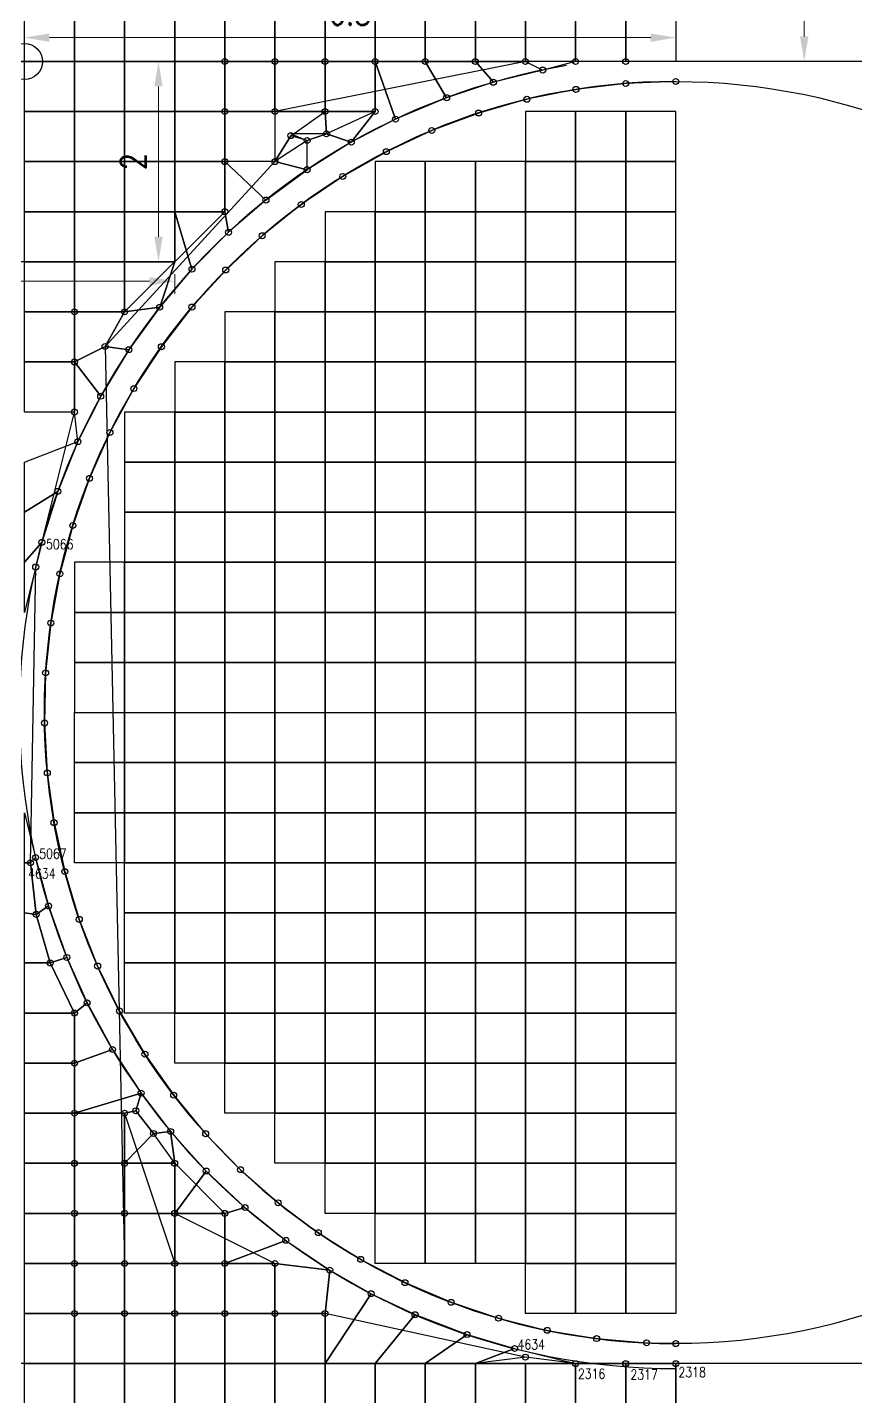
# Model space of a CAD drawing. Header units: millimetres. Extents: x -66 to 79, y -30 to 113.
# Drawn here: x -6.47 to 1.79, y 84.82 to 98.49 of the extents above; entities that cross this region are included whole.
import ezdxf

# ---------------------------------------------------------------- set-up
doc = ezdxf.new("R2010")
doc.units = ezdxf.units.MM
doc.layers.get('Defpoints').update_dxf_attribs({"color": 181})
for name, color, linetype in [('interface_blocks', 240, 'Continuous'), ('Interface_nodes', 161, 'Continuous'), ('Main_blokcs', 3, 'Continuous'), ('master_slave_nodes', 11, 'Continuous'), ('reg_small', 4, 'Continuous'), ('Stitch', 10, 'Continuous')]:
    doc.layers.add(name, color=color, linetype=linetype)
doc.styles.add('ROMANS', font='ROMANS.shx', dxfattribs={"width": 0.8})
doc.dimstyles.new('DIM_0.1', dxfattribs={"dimscale": 0.1, "dimtxt": 2.5, "dimasz": 2.5, "dimexe": 1.25, "dimexo": 1.25, "dimgap": 1.25, "dimtad": 1, "dimdec": 3, "dimzin": 11, "dimdsep": 46, "dimtxsty": 'ROMANS', "dimcen": 0, "dimclrd": 1, "dimclre": 1, "dimclrt": 7, "dimadec": 4, "dimazin": 3, "dimtfac": 1, "dimtdec": 3, "dimtofl": 0, "dimtmove": 2, "dimatfit": 3, "dimfxl": 1, "dimfrac": 2, "dimtolj": 1, "dimtzin": 11, "dimlwd": 0, "dimlwe": 0, "dimarcsym": 0})

# ---------------------------------------------------------------- blocks, each defined once
blk = doc.blocks.new('*D14')
at = {"color": 1, "lineweight": 0, "transparency": 16777216}
for p, q in [((-6.5, 98.276), (-6.5, 98.514)), ((0, 98.276), (0, 98.514)), ((-6.25, 98.389), (-0.25, 98.389))]:
    blk.add_line(p, q, dxfattribs=at)
at = {"color": 1, "transparency": 16777216}
for points in [[(-6.25, 98.43), (-6.25, 98.347), (-6.5, 98.389)], [(-0.25, 98.43), (-0.25, 98.347), (0, 98.389)]]:
    blk.add_solid(points, dxfattribs=at)
at = {"layer": 'Defpoints', "color": 0, "transparency": 16777216}
for p in [(0, 98.389), (-6.5, 98.151), (0, 98.151)]:
    blk.add_point(p, dxfattribs=at)
at = {"color": 7, "transparency": 16777216, "insert": (-3.25, 98.639), "char_height": 0.25, "attachment_point": 5, "style": 'ROMANS'}
blk.add_mtext('\\A1;6.5', dxfattribs=at)
blk = doc.blocks.new('*D15')
at = {"color": 1, "lineweight": 0, "transparency": 16777216}
for p, q in [((0.125, 106.651), (1.407, 106.651)), ((1.282, 98.401), (1.282, 106.401)), ((0.125, 98.151), (1.407, 98.151))]:
    blk.add_line(p, q, dxfattribs=at)
at = {"color": 1, "transparency": 16777216}
for points in [[(1.24, 106.401), (1.324, 106.401), (1.282, 106.651)], [(1.24, 98.401), (1.324, 98.401), (1.282, 98.151)]]:
    blk.add_solid(points, dxfattribs=at)
at = {"layer": 'Defpoints', "color": 0, "transparency": 16777216}
for p in [(0, 106.651), (1.282, 106.651), (0, 98.151)]:
    blk.add_point(p, dxfattribs=at)
at = {"color": 7, "transparency": 16777216, "insert": (1.032, 102.401), "char_height": 0.25, "attachment_point": 5, "rotation": 90, "style": 'ROMANS'}
blk.add_mtext('\\A1;8.5', dxfattribs=at)
blk = doc.blocks.new('*D20')
at = {"color": 1, "lineweight": 0, "transparency": 16777216}
for p, q in [((0.125, 85.151), (3.756, 85.151)), ((3.631, 76.401), (3.631, 84.901)), ((2.943, 76.151), (3.756, 76.151))]:
    blk.add_line(p, q, dxfattribs=at)
at = {"color": 1, "transparency": 16777216}
for points in [[(3.59, 84.901), (3.673, 84.901), (3.631, 85.151)], [(3.59, 76.401), (3.673, 76.401), (3.631, 76.151)]]:
    blk.add_solid(points, dxfattribs=at)
at = {"layer": 'Defpoints', "color": 0, "transparency": 16777216}
for p in [(0, 85.151), (3.631, 85.151), (2.818, 76.151)]:
    blk.add_point(p, dxfattribs=at)
at = {"color": 7, "transparency": 16777216, "insert": (3.381, 80.651), "char_height": 0.25, "attachment_point": 5, "rotation": 90, "style": 'ROMANS'}
blk.add_mtext('\\A1;9', dxfattribs=at)
blk = doc.blocks.new('*U35')
at = {"layer": 'master_slave_nodes'}
blk.add_circle((0, 0), 0.0296, dxfattribs=at)
blk = doc.blocks.new('*U36')
at = {"color": 0, "linetype": 'ByBlock', "lineweight": -2, "transparency": 16777216}
for p, rotation in [((-0.996, 97.872), 189.0945681766796), ((-0.499, 97.931), 184.5472840883398), ((0, 97.951), 180), ((-1.486, 97.773), 193.6418522650193), ((-1.967, 97.636), 198.1891363533589), ((-2.435, 97.461), 202.7364204416987), ((-2.888, 97.25), 207.2837045300382), ((-3.323, 97.003), 211.8309886183779), ((-3.737, 96.723), 216.3782727067176), ((-4.127, 96.411), 220.9255567950574), ((-4.491, 96.069), 225.4728408833972), ((-4.828, 95.699), 230.0201249717369), ((-5.133, 95.303), 234.5674090600767), ((-5.407, 94.885), 239.1146931484164), ((-5.646, 94.446), 243.6619772367561), ((-5.85, 93.989), 248.2092613250959), ((-6.017, 93.518), 252.7565454134356), ((-6.146, 93.035), 257.3038295017751), ((-6.236, 92.544), 261.8511135901149), ((-6.288, 92.047), 266.3983976784547), ((-6.299, 91.547), 270.9456817667945), ((-6.271, 91.048), 275.4929658551341), ((-6.204, 90.552), 280.0402499434738), ((-6.097, 90.064), 284.5875340318136), ((-5.952, 89.586), 289.1348181201534), ((-5.769, 89.12), 293.6821022084933), ((-5.551, 88.671), 298.2293862968331), ((-5.297, 88.24), 302.7766703851728), ((-5.01, 87.831), 307.3239544735126), ((-4.691, 87.446), 311.8712385618524), ((-4.343, 87.087), 316.4185226501922), ((-3.968, 86.757), 320.9658067385321), ((-3.567, 86.458), 325.5130908268719), ((-3.144, 86.192), 330.0603749152116), ((-2.702, 85.959), 334.6076590035515), ((-2.242, 85.763), 339.1549430918915), ((-1.768, 85.604), 343.7022271802313), ((-1.283, 85.483), 348.2495112685709), ((-0.79, 85.401), 352.7967953569106), ((-0.292, 85.358), 357.3440794452504)]:
    blk.add_blockref('*U35', p, dxfattribs=dict(at, rotation=rotation))
blk = doc.blocks.new('*D37')
at = {"color": 1, "lineweight": 0, "transparency": 16777216}
for p, q in [((-5.125, 98.151), (-5.287, 98.151)), ((-5.162, 96.401), (-5.162, 97.901)), ((-5.125, 96.151), (-5.287, 96.151))]:
    blk.add_line(p, q, dxfattribs=at)
at = {"color": 1, "transparency": 16777216}
for points in [[(-5.203, 97.901), (-5.12, 97.901), (-5.162, 98.151)], [(-5.203, 96.401), (-5.12, 96.401), (-5.162, 96.151)]]:
    blk.add_solid(points, dxfattribs=at)
at = {"layer": 'Defpoints', "color": 0, "transparency": 16777216}
for p in [(-5.162, 98.151), (-5, 98.151), (-5, 96.151)]:
    blk.add_point(p, dxfattribs=at)
at = {"color": 7, "transparency": 16777216, "insert": (-5.412, 97.151), "char_height": 0.25, "attachment_point": 5, "rotation": 90, "style": 'ROMANS'}
blk.add_mtext('\\A1;2', dxfattribs=at)
blk = doc.blocks.new('*D38')
at = {"color": 1, "lineweight": 0, "transparency": 16777216}
for p, q in [((-30, 96.026), (-30, 95.831)), ((-5, 96.026), (-5, 95.831)), ((-29.75, 95.956), (-5.25, 95.956))]:
    blk.add_line(p, q, dxfattribs=at)
at = {"color": 1, "transparency": 16777216}
for points in [[(-29.75, 95.997), (-29.75, 95.914), (-30, 95.956)], [(-5.25, 95.997), (-5.25, 95.914), (-5, 95.956)]]:
    blk.add_solid(points, dxfattribs=at)
at = {"layer": 'Defpoints', "color": 0, "transparency": 16777216}
for p in [(-30, 96.151), (-5, 96.151), (-5, 95.956)]:
    blk.add_point(p, dxfattribs=at)
at = {"color": 7, "transparency": 16777216, "insert": (-17.5, 96.206), "char_height": 0.25, "attachment_point": 5, "style": 'ROMANS'}
blk.add_mtext('\\A1;25', dxfattribs=at)

msp = doc.modelspace()

# ---------------------------------------------------------------- hatches: boundary and pattern name
at = {"layer": 'interface_blocks'}
h = msp.add_hatch(dxfattribs=at)
h.set_pattern_fill('ANGLE', color=256)
h.set_pattern_definition([(0, (0, 66.651), (0, 6.985), [5.08, -1.905]), (90, (0, 66.651), (-6.985, 4e-16), [5.08, -1.905])])
h.paths.add_polyline_path([(-6.4149, 90.191, -0.0889675), (-6.4176, 90.2011), (-7, 90.1508), (-6.5, 90.1508)])

# ---------------------------------------------------------------- linework, layer by layer
for points in [[(-6.5, 98.6508), (-6, 98.6508), (-6, 98.1508), (-6.5, 98.1508)], [(-6, 98.6508), (-5.5, 98.6508), (-5.5, 98.1508), (-6, 98.1508)], [(-5.5, 98.6508), (-5, 98.6508), (-5, 98.1508), (-5.5, 98.1508)], [(-1.5, 97.1508), (-1, 97.1508), (-1, 97.6508), (-1.5, 97.6508)], [(-1, 97.1508), (-0.5, 97.1508), (-0.5, 97.6508), (-1, 97.6508)], [(-0.5, 97.1508), (0, 97.1508), (0, 97.6508), (-0.5, 97.6508)], [(-3, 96.6508), (-2.5, 96.6508), (-2.5, 97.1508), (-3, 97.1508)], [(-3.5, 96.1508), (-3, 96.1508), (-3, 96.6508), (-3.5, 96.6508)], [(-3, 96.1508), (-2.5, 96.1508), (-2.5, 96.6508), (-3, 96.6508)], [(-4, 95.6508), (-3.5, 95.6508), (-3.5, 96.1508), (-4, 96.1508)], [(-4.5, 95.1508), (-4, 95.1508), (-4, 95.6508), (-4.5, 95.6508)], [(-4, 95.1508), (-3.5, 95.1508), (-3.5, 95.6508), (-4, 95.6508)], [(-3.5, 95.1508), (-3, 95.1508), (-3, 95.6508), (-3.5, 95.6508)], [(-3, 95.1508), (-2.5, 95.1508), (-2.5, 95.6508), (-3, 95.6508)], [(-2.5, 95.1508), (-2, 95.1508), (-2, 95.6508), (-2.5, 95.6508)], [(-2, 95.1508), (-1.5, 95.1508), (-1.5, 95.6508), (-2, 95.6508)], [(-1.5, 95.1508), (-1, 95.1508), (-1, 95.6508), (-1.5, 95.6508)], [(-1, 95.1508), (-0.5, 95.1508), (-0.5, 95.6508), (-1, 95.6508)], [(-0.5, 95.1508), (0, 95.1508), (0, 95.6508), (-0.5, 95.6508)], [(-5, 94.6508), (-4.5, 94.6508), (-4.5, 95.1508), (-5, 95.1508)], [(-4, 94.6508), (-3.5, 94.6508), (-3.5, 95.1508), (-4, 95.1508)], [(-3.5, 94.6508), (-3, 94.6508), (-3, 95.1508), (-3.5, 95.1508)], [(-3, 94.6508), (-2.5, 94.6508), (-2.5, 95.1508), (-3, 95.1508)], [(-2.5, 94.6508), (-2, 94.6508), (-2, 95.1508), (-2.5, 95.1508)], [(-2, 94.6508), (-1.5, 94.6508), (-1.5, 95.1508), (-2, 95.1508)], [(-1.5, 94.6508), (-1, 94.6508), (-1, 95.1508), (-1.5, 95.1508)], [(-1, 94.6508), (-0.5, 94.6508), (-0.5, 95.1508), (-1, 95.1508)], [(-0.5, 94.6508), (0, 94.6508), (0, 95.1508), (-0.5, 95.1508)], [(-4, 94.1508), (-3.5, 94.1508), (-3.5, 94.6508), (-4, 94.6508)], [(-3.5, 94.1508), (-3, 94.1508), (-3, 94.6508), (-3.5, 94.6508)], [(-3, 94.1508), (-2.5, 94.1508), (-2.5, 94.6508), (-3, 94.6508)], [(-2.5, 94.1508), (-2, 94.1508), (-2, 94.6508), (-2.5, 94.6508)], [(-2, 94.1508), (-1.5, 94.1508), (-1.5, 94.6508), (-2, 94.6508)], [(-1.5, 94.1508), (-1, 94.1508), (-1, 94.6508), (-1.5, 94.6508)], [(-1, 94.1508), (-0.5, 94.1508), (-0.5, 94.6508), (-1, 94.6508)], [(-0.5, 94.1508), (0, 94.1508), (0, 94.6508), (-0.5, 94.6508)], [(-4, 93.6508), (-3.5, 93.6508), (-3.5, 94.1508), (-4, 94.1508)], [(-3.5, 93.6508), (-3, 93.6508), (-3, 94.1508), (-3.5, 94.1508)], [(-3, 93.6508), (-2.5, 93.6508), (-2.5, 94.1508), (-3, 94.1508)], [(-2.5, 93.6508), (-2, 93.6508), (-2, 94.1508), (-2.5, 94.1508)], [(-2, 93.6508), (-1.5, 93.6508), (-1.5, 94.1508), (-2, 94.1508)], [(-1.5, 93.6508), (-1, 93.6508), (-1, 94.1508), (-1.5, 94.1508)], [(-1, 93.6508), (-0.5, 93.6508), (-0.5, 94.1508), (-1, 94.1508)], [(-0.5, 93.6508), (0, 93.6508), (0, 94.1508), (-0.5, 94.1508)], [(-4, 93.1508), (-3.5, 93.1508), (-3.5, 93.6508), (-4, 93.6508)], [(-3.5, 93.1508), (-3, 93.1508), (-3, 93.6508), (-3.5, 93.6508)], [(-3, 93.1508), (-2.5, 93.1508), (-2.5, 93.6508), (-3, 93.6508)], [(-2.5, 93.1508), (-2, 93.1508), (-2, 93.6508), (-2.5, 93.6508)], [(-2, 93.1508), (-1.5, 93.1508), (-1.5, 93.6508), (-2, 93.6508)], [(-1.5, 93.1508), (-1, 93.1508), (-1, 93.6508), (-1.5, 93.6508)], [(-1, 93.1508), (-0.5, 93.1508), (-0.5, 93.6508), (-1, 93.6508)], [(-0.5, 93.1508), (0, 93.1508), (0, 93.6508), (-0.5, 93.6508)], [(-6, 92.6508), (-5.5, 92.6508), (-5.5, 93.1508), (-6, 93.1508)], [(-4, 92.6508), (-3.5, 92.6508), (-3.5, 93.1508), (-4, 93.1508)], [(-3.5, 92.6508), (-3, 92.6508), (-3, 93.1508), (-3.5, 93.1508)], [(-3, 92.6508), (-2.5, 92.6508), (-2.5, 93.1508), (-3, 93.1508)], [(-2.5, 92.6508), (-2, 92.6508), (-2, 93.1508), (-2.5, 93.1508)], [(-2, 92.6508), (-1.5, 92.6508), (-1.5, 93.1508), (-2, 93.1508)], [(-1.5, 92.6508), (-1, 92.6508), (-1, 93.1508), (-1.5, 93.1508)], [(-1, 92.6508), (-0.5, 92.6508), (-0.5, 93.1508), (-1, 93.1508)], [(-0.5, 92.6508), (0, 92.6508), (0, 93.1508), (-0.5, 93.1508)], [(-6, 92.1508), (-5.5, 92.1508), (-5.5, 92.6508), (-6, 92.6508)], [(-4, 92.1508), (-3.5, 92.1508), (-3.5, 92.6508), (-4, 92.6508)], [(-3.5, 92.1508), (-3, 92.1508), (-3, 92.6508), (-3.5, 92.6508)], [(-3, 92.1508), (-2.5, 92.1508), (-2.5, 92.6508), (-3, 92.6508)], [(-2.5, 92.1508), (-2, 92.1508), (-2, 92.6508), (-2.5, 92.6508)], [(-2, 92.1508), (-1.5, 92.1508), (-1.5, 92.6508), (-2, 92.6508)], [(-1.5, 92.1508), (-1, 92.1508), (-1, 92.6508), (-1.5, 92.6508)], [(-1, 92.1508), (-0.5, 92.1508), (-0.5, 92.6508), (-1, 92.6508)], [(-0.5, 92.1508), (0, 92.1508), (0, 92.6508), (-0.5, 92.6508)], [(-6, 91.6508), (-5.5, 91.6508), (-5.5, 92.1508), (-6, 92.1508)], [(-4, 91.6508), (-3.5, 91.6508), (-3.5, 92.1508), (-4, 92.1508)], [(-3.5, 91.6508), (-3, 91.6508), (-3, 92.1508), (-3.5, 92.1508)], [(-3, 91.6508), (-2.5, 91.6508), (-2.5, 92.1508), (-3, 92.1508)], [(-2.5, 91.6508), (-2, 91.6508), (-2, 92.1508), (-2.5, 92.1508)], [(-2, 91.6508), (-1.5, 91.6508), (-1.5, 92.1508), (-2, 92.1508)], [(-1.5, 91.6508), (-1, 91.6508), (-1, 92.1508), (-1.5, 92.1508)], [(-1, 91.6508), (-0.5, 91.6508), (-0.5, 92.1508), (-1, 92.1508)], [(-0.5, 91.6508), (0, 91.6508), (0, 92.1508), (-0.5, 92.1508)], [(-6, 91.6508), (-5.5, 91.6508), (-5.5, 91.1508), (-6, 91.1508)], [(-4, 91.6508), (-3.5, 91.6508), (-3.5, 91.1508), (-4, 91.1508)], [(-3.5, 91.6508), (-3, 91.6508), (-3, 91.1508), (-3.5, 91.1508)], [(-3, 91.6508), (-2.5, 91.6508), (-2.5, 91.1508), (-3, 91.1508)], [(-2.5, 91.6508), (-2, 91.6508), (-2, 91.1508), (-2.5, 91.1508)], [(-2, 91.6508), (-1.5, 91.6508), (-1.5, 91.1508), (-2, 91.1508)], [(-1.5, 91.6508), (-1, 91.6508), (-1, 91.1508), (-1.5, 91.1508)], [(-1, 91.6508), (-0.5, 91.6508), (-0.5, 91.1508), (-1, 91.1508)], [(-0.5, 91.6508), (0, 91.6508), (0, 91.1508), (-0.5, 91.1508)], [(-6, 91.1508), (-5.5, 91.1508), (-5.5, 90.6508), (-6, 90.6508)], [(-4, 91.1508), (-3.5, 91.1508), (-3.5, 90.6508), (-4, 90.6508)], [(-3.5, 91.1508), (-3, 91.1508), (-3, 90.6508), (-3.5, 90.6508)], [(-3, 91.1508), (-2.5, 91.1508), (-2.5, 90.6508), (-3, 90.6508)], [(-2.5, 91.1508), (-2, 91.1508), (-2, 90.6508), (-2.5, 90.6508)], [(-2, 91.1508), (-1.5, 91.1508), (-1.5, 90.6508), (-2, 90.6508)], [(-1.5, 91.1508), (-1, 91.1508), (-1, 90.6508), (-1.5, 90.6508)], [(-1, 91.1508), (-0.5, 91.1508), (-0.5, 90.6508), (-1, 90.6508)], [(-0.5, 91.1508), (0, 91.1508), (0, 90.6508), (-0.5, 90.6508)], [(-6, 90.6508), (-5.5, 90.6508), (-5.5, 90.1508), (-6, 90.1508)], [(-4, 90.6508), (-3.5, 90.6508), (-3.5, 90.1508), (-4, 90.1508)], [(-3.5, 90.6508), (-3, 90.6508), (-3, 90.1508), (-3.5, 90.1508)], [(-3, 90.6508), (-2.5, 90.6508), (-2.5, 90.1508), (-3, 90.1508)], [(-2.5, 90.6508), (-2, 90.6508), (-2, 90.1508), (-2.5, 90.1508)], [(-2, 90.6508), (-1.5, 90.6508), (-1.5, 90.1508), (-2, 90.1508)], [(-1.5, 90.6508), (-1, 90.6508), (-1, 90.1508), (-1.5, 90.1508)], [(-1, 90.6508), (-0.5, 90.6508), (-0.5, 90.1508), (-1, 90.1508)], [(-0.5, 90.6508), (0, 90.6508), (0, 90.1508), (-0.5, 90.1508)], [(-4, 90.1508), (-3.5, 90.1508), (-3.5, 89.6508), (-4, 89.6508)], [(-3.5, 90.1508), (-3, 90.1508), (-3, 89.6508), (-3.5, 89.6508)], [(-3, 90.1508), (-2.5, 90.1508), (-2.5, 89.6508), (-3, 89.6508)], [(-2.5, 90.1508), (-2, 90.1508), (-2, 89.6508), (-2.5, 89.6508)], [(-2, 90.1508), (-1.5, 90.1508), (-1.5, 89.6508), (-2, 89.6508)], [(-1.5, 90.1508), (-1, 90.1508), (-1, 89.6508), (-1.5, 89.6508)], [(-1, 90.1508), (-0.5, 90.1508), (-0.5, 89.6508), (-1, 89.6508)], [(-0.5, 90.1508), (0, 90.1508), (0, 89.6508), (-0.5, 89.6508)], [(-4, 89.6508), (-3.5, 89.6508), (-3.5, 89.1508), (-4, 89.1508)], [(-3.5, 89.6508), (-3, 89.6508), (-3, 89.1508), (-3.5, 89.1508)], [(-3, 89.6508), (-2.5, 89.6508), (-2.5, 89.1508), (-3, 89.1508)], [(-2.5, 89.6508), (-2, 89.6508), (-2, 89.1508), (-2.5, 89.1508)], [(-2, 89.6508), (-1.5, 89.6508), (-1.5, 89.1508), (-2, 89.1508)], [(-1.5, 89.6508), (-1, 89.6508), (-1, 89.1508), (-1.5, 89.1508)], [(-1, 89.6508), (-0.5, 89.6508), (-0.5, 89.1508), (-1, 89.1508)], [(-0.5, 89.6508), (0, 89.6508), (0, 89.1508), (-0.5, 89.1508)], [(-4, 89.1508), (-3.5, 89.1508), (-3.5, 88.6508), (-4, 88.6508)], [(-3.5, 89.1508), (-3, 89.1508), (-3, 88.6508), (-3.5, 88.6508)], [(-3, 89.1508), (-2.5, 89.1508), (-2.5, 88.6508), (-3, 88.6508)], [(-2.5, 89.1508), (-2, 89.1508), (-2, 88.6508), (-2.5, 88.6508)], [(-2, 89.1508), (-1.5, 89.1508), (-1.5, 88.6508), (-2, 88.6508)], [(-1.5, 89.1508), (-1, 89.1508), (-1, 88.6508), (-1.5, 88.6508)], [(-1, 89.1508), (-0.5, 89.1508), (-0.5, 88.6508), (-1, 88.6508)], [(-0.5, 89.1508), (0, 89.1508), (0, 88.6508), (-0.5, 88.6508)], [(-5, 88.6508), (-4.5, 88.6508), (-4.5, 88.1508), (-5, 88.1508)], [(-4, 88.6508), (-3.5, 88.6508), (-3.5, 88.1508), (-4, 88.1508)], [(-3.5, 88.6508), (-3, 88.6508), (-3, 88.1508), (-3.5, 88.1508)], [(-3, 88.6508), (-2.5, 88.6508), (-2.5, 88.1508), (-3, 88.1508)], [(-2.5, 88.6508), (-2, 88.6508), (-2, 88.1508), (-2.5, 88.1508)], [(-2, 88.6508), (-1.5, 88.6508), (-1.5, 88.1508), (-2, 88.1508)], [(-1.5, 88.6508), (-1, 88.6508), (-1, 88.1508), (-1.5, 88.1508)], [(-1, 88.6508), (-0.5, 88.6508), (-0.5, 88.1508), (-1, 88.1508)], [(-0.5, 88.6508), (0, 88.6508), (0, 88.1508), (-0.5, 88.1508)], [(-4, 88.1508), (-3.5, 88.1508), (-3.5, 87.6508), (-4, 87.6508)], [(-3.5, 88.1508), (-3, 88.1508), (-3, 87.6508), (-3.5, 87.6508)], [(-3, 88.1508), (-2.5, 88.1508), (-2.5, 87.6508), (-3, 87.6508)], [(-2.5, 88.1508), (-2, 88.1508), (-2, 87.6508), (-2.5, 87.6508)], [(-2, 88.1508), (-1.5, 88.1508), (-1.5, 87.6508), (-2, 87.6508)], [(-1.5, 88.1508), (-1, 88.1508), (-1, 87.6508), (-1.5, 87.6508)], [(-1, 88.1508), (-0.5, 88.1508), (-0.5, 87.6508), (-1, 87.6508)], [(-0.5, 88.1508), (0, 88.1508), (0, 87.6508), (-0.5, 87.6508)], [(-4, 87.6508), (-3.5, 87.6508), (-3.5, 87.1508), (-4, 87.1508)], [(-3.5, 87.6508), (-3, 87.6508), (-3, 87.1508), (-3.5, 87.1508)], [(-3, 87.6508), (-2.5, 87.6508), (-2.5, 87.1508), (-3, 87.1508)], [(-2.5, 87.6508), (-2, 87.6508), (-2, 87.1508), (-2.5, 87.1508)], [(-2, 87.6508), (-1.5, 87.6508), (-1.5, 87.1508), (-2, 87.1508)], [(-1.5, 87.6508), (-1, 87.6508), (-1, 87.1508), (-1.5, 87.1508)], [(-1, 87.6508), (-0.5, 87.6508), (-0.5, 87.1508), (-1, 87.1508)], [(-0.5, 87.6508), (0, 87.6508), (0, 87.1508), (-0.5, 87.1508)], [(-3, 86.6508), (-2.5, 86.6508), (-2.5, 86.1508), (-3, 86.1508)], [(-2.5, 86.6508), (-2, 86.6508), (-2, 86.1508), (-2.5, 86.1508)], [(-2, 86.6508), (-1.5, 86.6508), (-1.5, 86.1508), (-2, 86.1508)], [(-6.5, 85.1508), (-6, 85.1508), (-6, 84.6508), (-6.5, 84.6508)], [(-6, 85.1508), (-5.5, 85.1508), (-5.5, 84.6508), (-6, 84.6508)], [(-5.5, 85.1508), (-5, 85.1508), (-5, 84.6508), (-5.5, 84.6508)], [(-5, 85.1508), (-4.5, 85.1508), (-4.5, 84.6508), (-5, 84.6508)], [(-4.5, 85.1508), (-4, 85.1508), (-4, 84.6508), (-4.5, 84.6508)], [(-4, 85.1508), (-3.5, 85.1508), (-3.5, 84.6508), (-4, 84.6508)], [(-3.5, 85.1508), (-3, 85.1508), (-3, 84.6508), (-3.5, 84.6508)], [(-3, 85.1508), (-2.5, 85.1508), (-2.5, 84.6508), (-3, 84.6508)], [(-2.5, 85.1508), (-2, 85.1508), (-2, 84.6508), (-2.5, 84.6508)], [(-2, 85.1508), (-1.5, 85.1508), (-1.5, 84.6508), (-2, 84.6508)], [(-1.5, 85.1508), (-1, 85.1508), (-1, 84.6508), (-1.5, 84.6508)], [(-1, 85.1508), (-0.5, 85.1508), (-0.5, 84.6508), (-1, 84.6508)], [(-0.5, 85.1508), (0, 85.1508), (0, 84.6508), (-0.5, 84.6508)]]:
    msp.add_lwpolyline(points, close=True)
msp.add_circle((0, 91.6508), 6.3)
for radius, start in [(6.55, 99.5867), (6.3, 90)]:
    msp.add_arc((0, 91.6508), radius, start, 270)
at = {"layer": 'Defpoints'}
for points in [[(9.9041, 98.1508), (-30, 98.1508)], [(9.9041, 85.1508), (-30, 85.1508)]]:
    msp.add_lwpolyline(points, dxfattribs=at)
msp.add_circle((-6.5, 98.1508), 0.1802, dxfattribs=at)
at = {"layer": 'interface_blocks'}
for points in [[(-5, 98.6508), (-4.5, 98.6508), (-4.5, 98.1508), (-5, 98.1508)], [(-4.5, 98.6508), (-4, 98.6508), (-4, 98.1508), (-4.5, 98.1508)], [(-4, 98.6508), (-3.5, 98.6508), (-3.5, 98.1508), (-4, 98.1508)], [(-3.5, 98.6508), (-3, 98.6508), (-3, 98.1508), (-3.5, 98.1508)], [(-3, 98.6508), (-2.5, 98.6508), (-2.5, 98.1508), (-3, 98.1508)], [(-2.5, 98.6508), (-2, 98.6508), (-2, 98.1508), (-2.5, 98.1508)], [(-2, 98.6508), (-1.5, 98.6508), (-1.5, 98.1508), (-2, 98.1508)], [(-1.5, 98.6508), (-1, 98.6508), (-1, 98.1508), (-1.5, 98.1508)], [(-1, 98.6508), (-0.5, 98.6508), (-0.5, 98.1508), (-1, 98.1508)], [(-0.5, 98.6508), (0, 98.6508), (0, 98.1508), (-0.5, 98.1508)], [(-5, 98.1508), (-4.5, 98.1508), (-4.5, 97.6508), (-5, 97.6508)], [(-4.5, 98.1508), (-4, 98.1508), (-4, 97.6508), (-4.5, 97.6508)], [(-4, 98.1508), (-3.5, 98.1508), (-3.5, 97.6508), (-4, 97.6508)], [(-3.5, 98.1508), (-3, 98.1508), (-3, 97.6508), (-3.5, 97.6508)], [(-5, 97.6508), (-4.5, 97.6508), (-4.5, 97.1508), (-5, 97.1508)], [(-4.5, 97.6508), (-4, 97.6508), (-4, 97.1508), (-4.5, 97.1508)], [(-5, 97.1508), (-4.5, 97.1508), (-4.5, 96.6508), (-5, 96.6508)], [(-6.5, 96.1508), (-6, 96.1508), (-6, 95.6508), (-6.5, 95.6508)], [(-6, 96.1508), (-5.5, 96.1508), (-5.5, 95.6508), (-6, 95.6508)], [(-6.5, 95.6508), (-6, 95.6508), (-6, 95.1508), (-6.5, 95.1508)], [(-6.5, 95.1508), (-6, 95.1508), (-6, 94.6508), (-6.5, 94.6508)], [(-6.5, 88.6508), (-6, 88.6508), (-6, 88.1508), (-6.5, 88.1508)], [(-6.5, 88.1508), (-6, 88.1508), (-6, 87.6508), (-6.5, 87.6508)], [(-6.5, 87.6508), (-6, 87.6508), (-6, 87.1508), (-6.5, 87.1508)], [(-6, 87.6508), (-5.5, 87.6508), (-5.5, 87.1508), (-6, 87.1508)], [(-6.5, 87.1508), (-6, 87.1508), (-6, 86.6508), (-6.5, 86.6508)], [(-6, 87.1508), (-5.5, 87.1508), (-5.5, 86.6508), (-6, 86.6508)], [(-5.5, 87.1508), (-5, 87.1508), (-5, 86.6508), (-5.5, 86.6508)], [(-6.5, 86.6508), (-6, 86.6508), (-6, 86.1508), (-6.5, 86.1508)], [(-6, 86.6508), (-5.5, 86.6508), (-5.5, 86.1508), (-6, 86.1508)], [(-5.5, 86.6508), (-5, 86.6508), (-5, 86.1508), (-5.5, 86.1508)], [(-5, 86.6508), (-4.5, 86.6508), (-4.5, 86.1508), (-5, 86.1508)], [(-6.5, 86.1508), (-6, 86.1508), (-6, 85.6508), (-6.5, 85.6508)], [(-6, 86.1508), (-5.5, 86.1508), (-5.5, 85.6508), (-6, 85.6508)], [(-5.5, 86.1508), (-5, 86.1508), (-5, 85.6508), (-5.5, 85.6508)], [(-5, 86.1508), (-4.5, 86.1508), (-4.5, 85.6508), (-5, 85.6508)], [(-4.5, 86.1508), (-4, 86.1508), (-4, 85.6508), (-4.5, 85.6508)], [(-6.5, 85.6508), (-6, 85.6508), (-6, 85.1508), (-6.5, 85.1508)], [(-6, 85.6508), (-5.5, 85.6508), (-5.5, 85.1508), (-6, 85.1508)], [(-5.5, 85.6508), (-5, 85.6508), (-5, 85.1508), (-5.5, 85.1508)], [(-5, 85.6508), (-4.5, 85.6508), (-4.5, 85.1508), (-5, 85.1508)], [(-4.5, 85.6508), (-4, 85.6508), (-4, 85.1508), (-4.5, 85.1508)], [(-4, 85.6508), (-3.5, 85.6508), (-3.5, 85.1508), (-4, 85.1508)]]:
    msp.add_lwpolyline(points, close=True, dxfattribs=at)
for points in [[(-3, 98.1508), (-2.7962, 97.574), (-3.2375, 97.3448), (-3, 97.6508), (-3, 98.1508)], [(-2.5, 98.1508), (-2.2866, 97.7887), (-2.7962, 97.574), (-3, 98.1508), (-2.5, 98.1508)], [(-2, 98.1508), (-1.8201, 97.9429), (-2.2866, 97.7887), (-2.5, 98.1508), (-2, 98.1508)], [(-1.5, 98.1508), (-1.3269, 98.065), (-1.8201, 97.9429), (-2, 98.1508), (-1.5, 98.1508)], [(-3.5, 97.6508), (-4, 97.6508), (-4, 97.1508), (-3.8418, 97.4099), (-3.5, 97.6508)], [(-3.5, 97.6508), (-3.4854, 97.4288), (-3.679, 97.3613), (-3.8418, 97.4099), (-3.5, 97.6508)], [(-3.5, 97.6508), (-3, 97.6508), (-3.2375, 97.3448), (-3.4854, 97.4288), (-3.5, 97.6508)], [(-4, 97.1508), (-3.679, 97.07), (-3.679, 97.3613), (-3.8418, 97.4099), (-4, 97.1508)], [(-3.2375, 97.3448), (-3.679, 97.07), (-3.679, 97.3613), (-3.4854, 97.4288), (-3.2375, 97.3448)], [(-3.679, 97.07), (-4, 97.1508), (-4.5, 97.1508), (-4.0895, 96.7673), (-3.679, 97.07)], [(-4.5, 97.1508), (-4.0895, 96.7673), (-4.4624, 96.4455), (-4.5, 96.6508), (-4.5, 97.1227)], [(-5, 96.6508), (-4.8276, 96.0777), (-5.1497, 95.6984), (-5, 96.1508), (-5, 96.6508)], [(-4.5, 96.6508), (-4.4624, 96.4455), (-4.8276, 96.0777), (-5, 96.6508), (-4.5, 96.6508)], [(-5.5, 96.1508), (-5, 96.1508), (-5.1497, 95.6984), (-5.5, 95.6508), (-5.5, 96.1508)], [(-5.1497, 95.6984), (-5.4572, 95.2732), (-5.6949, 95.3055), (-5.5, 95.6508), (-5.1497, 95.6984)], [(-5.6949, 95.3055), (-6, 95.1508), (-6, 95.6508), (-5.5, 95.6508), (-5.6949, 95.3055)], [(-5.6949, 95.3055), (-5.4572, 95.2732), (-5.7387, 94.8084), (-6, 95.1508), (-5.6949, 95.3055)], [(-6, 95.1508), (-5.7387, 94.8084), (-5.9656, 94.3552), (-6, 94.6508), (-6, 95.1508)], [(-6.5, 94.1508), (-5.9656, 94.3552), (-6.1667, 93.8587), (-6.5, 93.6508), (-6.5, 94.1508)], [(-6.1667, 93.8587), (-6.3258, 93.3497), (-6.5, 93.1508), (-6.5, 93.6508), (-6.1667, 93.8587)], [(-6.5, 93.1508), (-6.3258, 93.3497), (-6.3867, 93.1042), (-6.5, 92.6508), (-6.5, 93.1508)], [(-6.5, 90.6508), (-6.3881, 90.2036), (-6.4396, 90.1508), (-6.5, 90.1508), (-6.5, 90.6508)], [(-6.5, 90.1508), (-6.4396, 90.1508), (-6.3817, 89.6358), (-6.5, 89.6508), (-6.5, 90.1508)], [(-6.4396, 90.1508), (-6.3881, 90.2036), (-6.2588, 89.7195), (-6.3817, 89.6358), (-6.4396, 90.1508)], [(-6.0767, 89.2063), (-6.2422, 89.1508), (-6.3817, 89.6358), (-6.2588, 89.7195), (-6.0767, 89.2063)], [(-6.5, 89.6508), (-6.3817, 89.6358), (-6.2422, 89.1508), (-6.5, 89.1508), (-6.5, 89.6508)], [(-6.5, 89.1508), (-6.2422, 89.1508), (-6, 88.6508), (-6.5, 88.6508), (-6.5, 89.1508)], [(-6.2422, 89.1508), (-6.0767, 89.2063), (-5.874, 88.7528), (-6, 88.6508), (-6.2422, 89.1508)], [(-5.874, 88.7528), (-5.6206, 88.2876), (-6, 88.1508), (-6, 88.6508), (-5.874, 88.7528)], [(-5.6206, 88.2876), (-5.3356, 87.8516), (-6, 87.6508), (-6, 88.1508), (-5.6206, 88.2876)], [(-5.3356, 87.8516), (-5.3885, 87.6754), (-5.5, 87.6508), (-6, 87.6508), (-5.3356, 87.8516)], [(-5.3356, 87.8516), (-5.0404, 87.4679), (-5.2123, 87.4492), (-5.3885, 87.6754), (-5.3356, 87.8516)], [(-5.3885, 87.6754), (-5.2123, 87.4492), (-5.5, 87.1508), (-5.5, 87.6508), (-5.3885, 87.6754)], [(-5.2123, 87.4492), (-5.0404, 87.4679), (-5, 87.1508), (-5.5, 87.1508), (-5.2123, 87.4492)], [(-5.0404, 87.4679), (-4.6855, 87.0739), (-5, 86.6508), (-5, 87.1508), (-5.0404, 87.4679)], [(-4.6855, 87.0739), (-4.2991, 86.7091), (-4.5, 86.6508), (-5, 86.6508), (-4.6855, 87.0739)], [(-4.2991, 86.7091), (-3.8906, 86.3815), (-4.5, 86.1508), (-4.5, 86.6508), (-4.2991, 86.7091)], [(-4.5, 86.1508), (-3.8906, 86.3815), (-3.4522, 86.0844), (-4, 86.1508), (-4.5, 86.1508)], [(-4, 86.1508), (-3.4522, 86.0844), (-3.5, 85.6508), (-4, 85.6508), (-4, 86.1508)], [(-3.4522, 86.0844), (-3.0402, 85.8491), (-3.5, 85.1508), (-3.5, 85.6508), (-3.4522, 86.0844)], [(-3.0402, 85.8491), (-2.6018, 85.6397), (-3, 85.1508), (-3.5, 85.1508), (-3.0402, 85.8491)], [(-2.6018, 85.6397), (-2.083, 85.4408), (-2.5, 85.1508), (-3, 85.1508), (-2.6018, 85.6397)], [(-2.083, 85.4408), (-1.6083, 85.3013), (-2, 85.1508), (-2.5, 85.1508), (-2.083, 85.4408)], [(-1.6083, 85.3013), (-1, 85.1508), (-1.5, 85.2164), (-2, 85.1508), (-1.6083, 85.3013)]]:
    msp.add_lwpolyline(points, dxfattribs=at)
at = {"layer": 'Interface_nodes'}
msp.add_lwpolyline([(-1.5, 85.2164), (-3.5, 85.6508), (-4, 85.6508), (-4.5, 85.6508), (-5, 85.6508), (-5.5, 85.6508), (-6, 85.6508), (-6, 86.1508), (-6, 86.6508), (-6, 87.1508), (-6, 87.6508), (-6, 88.1508), (-6, 88.6508), (-6.2422, 89.1508), (-6.3817, 89.6358), (-6.4396, 90.1508), (-6.3867, 93.1042), (-6, 94.6508), (-6, 95.1508), (-6, 95.6508), (-5.5, 95.6508), (-4.5, 96.6508), (-4.5, 97.1508), (-4.5, 97.6508), (-4.5, 98.1508), (-4, 98.1508), (-3.5, 98.1508), (-3, 98.1508), (-2.5, 98.1508), (-2, 98.1508), (-1.5, 98.1508), (-4, 97.6508), (-3.5, 97.6508), (-3, 97.6508), (-3.4854, 97.4288), (-3.8418, 97.4288), (-3.679, 97.3613), (-4, 97.1508), (-5.6949, 95.3055), (-5.5, 86.1508), (-5.5, 86.6508), (-5.5, 87.1508), (-5.5, 87.6508), (-5, 86.1508), (-4.5, 86.1508), (-4, 86.1508), (-5, 86.6508), (-4.5, 86.6508), (-5, 87.1508), (-5.2123, 87.4492), (-5.3885, 87.6754)], dxfattribs=at)
for centre in [(-4.5, 98.1508), (-4, 98.1508), (-3.5, 98.1508), (-3, 98.1508), (-2.5, 98.1508), (-2, 98.1508), (-1.5, 98.1508), (-4.5, 97.6508), (-4, 97.6508), (-3.5, 97.6508), (-3, 97.6508), (-3.8418, 97.4099), (-3.679, 97.3613), (-3.4854, 97.4288), (-4.5, 97.1508), (-4, 97.1508), (-4.5, 96.6508), (-6, 95.6508), (-5.5, 95.6508), (-5.6949, 95.3055), (-6, 95.1508), (-6, 94.6508), (-6.3867, 93.1042), (-6.4396, 90.1508), (-6.3817, 89.6358), (-6.2422, 89.1508), (-6, 88.6508), (-6, 88.1508), (-6, 87.6508), (-5.5, 87.6508), (-5.3885, 87.6754), (-5.2123, 87.4492), (-6, 87.1508), (-5.5, 87.1508), (-5, 87.1508), (-6, 86.6508), (-5.5, 86.6508), (-5, 86.6508), (-4.5, 86.6508), (-6, 86.1508), (-5.5, 86.1508), (-5, 86.1508), (-4.5, 86.1508), (-4, 86.1508), (-6, 85.6508), (-5.5, 85.6508), (-5, 85.6508), (-4.5, 85.6508), (-4, 85.6508), (-3.5, 85.6508), (-1.5, 85.2164)]:
    msp.add_circle(centre, 0.0296, dxfattribs=at)
at = {"layer": 'Main_blokcs'}
for points in [[(-5, 96.1508), (-30, 96.1508), (-30, 98.1508), (-5, 98.1508)], [(-30, 76.1508), (0, 76.1508), (0, 85.1508), (-30, 85.1508)], [(-30, 76.1508), (0, 76.1508), (0, 85.1508), (-30, 85.1508)]]:
    msp.add_lwpolyline(points, close=True, dxfattribs=at)
at = {"layer": 'master_slave_nodes'}
for points in [[(-0.5, 98.1508), (-1, 98.1508), (-1.3269, 98.065), (-1.8201, 97.9429), (-2.2866, 97.7887), (-2.7962, 97.574), (-3.2375, 97.3448), (-3.679, 97.07), (-4.0895, 96.7673), (-4.4624, 96.4455), (-4.8276, 96.0777), (-5.1497, 95.6984), (-5.4572, 95.2732), (-5.7387, 94.8084), (-5.9656, 94.3552), (-6.1667, 93.8587), (-6.3258, 93.3497)], [(0, 97.9508), (-0.4995, 97.931), (-0.9958, 97.8716), (-1.4859, 97.7731), (-1.9666, 97.636), (-2.4349, 97.4613), (-2.8879, 97.2499), (-3.3227, 97.0033), (-3.7366, 96.7231), (-4.127, 96.4108), (-4.4914, 96.0687), (-4.8275, 95.6987), (-5.1332, 95.3032), (-5.4066, 94.8847), (-5.646, 94.4459), (-5.8498, 93.9895), (-6.0168, 93.5183), (-6.146, 93.0354), (-6.2364, 92.5438), (-6.2876, 92.0466), (-6.2991, 91.5468), (-6.2711, 91.0477), (-6.2035, 90.5525), (-6.0969, 90.0641), (-5.9519, 89.5857), (-5.7695, 89.1203), (-5.5507, 88.6709), (-5.297, 88.2402), (-5.0099, 87.831), (-4.6913, 87.4458), (-4.3431, 87.0871), (-3.9676, 86.7572), (-3.5672, 86.458), (-3.1442, 86.1915), (-2.7015, 85.9594), (-2.2418, 85.7632), (-1.768, 85.604), (-1.283, 85.4828), (-0.7899, 85.4005), (-0.2919, 85.3576), (0, 85.3508)], [(-6.3881, 90.2036), (-6.2588, 89.7195), (-6.0767, 89.2063), (-5.874, 88.7528), (-5.6206, 88.2876), (-5.3356, 87.8516), (-5.0404, 87.4679), (-4.6855, 87.0739), (-4.2991, 86.7091), (-3.8906, 86.3815), (-3.4522, 86.0844), (-3.0402, 85.8491), (-2.6018, 85.6397), (-2.083, 85.4408), (-1.6083, 85.3013)]]:
    msp.add_lwpolyline(points, dxfattribs=at)
for centre in [(-1, 98.1508), (-0.5, 98.1508), (-1.3269, 98.065), (-1.8201, 97.9429), (-2.2866, 97.7887), (-2.7962, 97.574), (-3.2375, 97.3448), (-3.679, 97.07), (-4.0895, 96.7673), (-4.4624, 96.4455), (-4.8276, 96.0777), (-5.1497, 95.6984), (-5.4572, 95.2732), (-5.7387, 94.8084), (-5.9656, 94.3552), (-6.1667, 93.8587), (-6.3258, 93.3497), (-6.3881, 90.2036), (-6.2588, 89.7195), (-6.0767, 89.2063), (-5.874, 88.7528), (-5.6206, 88.2876), (-5.3356, 87.8516), (-5.0404, 87.4679), (-4.6855, 87.0739), (-4.2991, 86.7091), (-3.8906, 86.3815), (-3.4522, 86.0844), (-3.0402, 85.8491), (-2.6018, 85.6397), (-2.083, 85.4408), (-1.6083, 85.3013), (0, 85.3508), (-1, 85.1508), (-0.5, 85.1508), (0, 85.1508)]:
    msp.add_circle(centre, 0.0296, dxfattribs=at)
at = {"layer": 'reg_small'}
for points in [[(-6.5, 97.6508), (-6, 97.6508), (-6, 97.1508), (-6.5, 97.1508)], [(-6, 97.6508), (-5.5, 97.6508), (-5.5, 97.1508), (-6, 97.1508)], [(-5.5, 97.6508), (-5, 97.6508), (-5, 97.1508), (-5.5, 97.1508)], [(-6.5, 97.1508), (-6, 97.1508), (-6, 96.6508), (-6.5, 96.6508)], [(-6, 97.1508), (-5.5, 97.1508), (-5.5, 96.6508), (-6, 96.6508)], [(-5.5, 97.1508), (-5, 97.1508), (-5, 96.6508), (-5.5, 96.6508)], [(-2.5, 96.6508), (-2, 96.6508), (-2, 97.1508), (-2.5, 97.1508)], [(-2, 96.6508), (-1.5, 96.6508), (-1.5, 97.1508), (-2, 97.1508)], [(-1.5, 96.6508), (-1, 96.6508), (-1, 97.1508), (-1.5, 97.1508)], [(-1, 96.6508), (-0.5, 96.6508), (-0.5, 97.1508), (-1, 97.1508)], [(-0.5, 96.6508), (0, 96.6508), (0, 97.1508), (-0.5, 97.1508)], [(-6.5, 96.6508), (-6, 96.6508), (-6, 96.1508), (-6.5, 96.1508)], [(-6, 96.6508), (-5.5, 96.6508), (-5.5, 96.1508), (-6, 96.1508)], [(-5.5, 96.6508), (-5, 96.6508), (-5, 96.1508), (-5.5, 96.1508)], [(-2.5, 96.1508), (-2, 96.1508), (-2, 96.6508), (-2.5, 96.6508)], [(-2, 96.1508), (-1.5, 96.1508), (-1.5, 96.6508), (-2, 96.6508)], [(-1.5, 96.1508), (-1, 96.1508), (-1, 96.6508), (-1.5, 96.6508)], [(-1, 96.1508), (-0.5, 96.1508), (-0.5, 96.6508), (-1, 96.6508)], [(-0.5, 96.1508), (0, 96.1508), (0, 96.6508), (-0.5, 96.6508)], [(-5.5, 94.1508), (-5, 94.1508), (-5, 94.6508), (-5.5, 94.6508)], [(-5, 94.1508), (-4.5, 94.1508), (-4.5, 94.6508), (-5, 94.6508)], [(-5.5, 93.6508), (-5, 93.6508), (-5, 94.1508), (-5.5, 94.1508)], [(-5, 93.6508), (-4.5, 93.6508), (-4.5, 94.1508), (-5, 94.1508)], [(-5.5, 93.1508), (-5, 93.1508), (-5, 93.6508), (-5.5, 93.6508)], [(-5, 93.1508), (-4.5, 93.1508), (-4.5, 93.6508), (-5, 93.6508)], [(-5.5, 92.6508), (-5, 92.6508), (-5, 93.1508), (-5.5, 93.1508)], [(-5, 92.6508), (-4.5, 92.6508), (-4.5, 93.1508), (-5, 93.1508)], [(-5.5, 92.1508), (-5, 92.1508), (-5, 92.6508), (-5.5, 92.6508)], [(-5, 92.1508), (-4.5, 92.1508), (-4.5, 92.6508), (-5, 92.6508)], [(-5.5, 91.6508), (-5, 91.6508), (-5, 92.1508), (-5.5, 92.1508)], [(-5, 91.6508), (-4.5, 91.6508), (-4.5, 92.1508), (-5, 92.1508)], [(-5.5, 91.6508), (-5, 91.6508), (-5, 91.1508), (-5.5, 91.1508)], [(-5, 91.6508), (-4.5, 91.6508), (-4.5, 91.1508), (-5, 91.1508)], [(-5.5, 91.1508), (-5, 91.1508), (-5, 90.6508), (-5.5, 90.6508)], [(-5, 91.1508), (-4.5, 91.1508), (-4.5, 90.6508), (-5, 90.6508)], [(-5.5, 90.6508), (-5, 90.6508), (-5, 90.1508), (-5.5, 90.1508)], [(-5, 90.6508), (-4.5, 90.6508), (-4.5, 90.1508), (-5, 90.1508)], [(-5.5, 90.1508), (-5, 90.1508), (-5, 89.6508), (-5.5, 89.6508)], [(-5, 90.1508), (-4.5, 90.1508), (-4.5, 89.6508), (-5, 89.6508)], [(-5.5, 89.6508), (-5, 89.6508), (-5, 89.1508), (-5.5, 89.1508)], [(-5, 89.6508), (-4.5, 89.6508), (-4.5, 89.1508), (-5, 89.1508)], [(-5.5, 89.1508), (-5, 89.1508), (-5, 88.6508), (-5.5, 88.6508)], [(-5, 89.1508), (-4.5, 89.1508), (-4.5, 88.6508), (-5, 88.6508)], [(-1.5, 86.6508), (-1, 86.6508), (-1, 86.1508), (-1.5, 86.1508)], [(-1, 86.6508), (-0.5, 86.6508), (-0.5, 86.1508), (-1, 86.1508)], [(-0.5, 86.6508), (0, 86.6508), (0, 86.1508), (-0.5, 86.1508)], [(-1.5, 86.1508), (-1, 86.1508), (-1, 85.6508), (-1.5, 85.6508)], [(-1, 86.1508), (-0.5, 86.1508), (-0.5, 85.6508), (-1, 85.6508)], [(-0.5, 86.1508), (0, 86.1508), (0, 85.6508), (-0.5, 85.6508)]]:
    msp.add_lwpolyline(points, close=True, dxfattribs=at)
at = {"layer": 'Stitch'}
for points in [[(-6.5, 98.1508), (-6, 98.1508), (-6, 97.6508), (-6.5, 97.6508)], [(-6, 98.1508), (-5.5, 98.1508), (-5.5, 97.6508), (-6, 97.6508)], [(-5.5, 98.1508), (-5, 98.1508), (-5, 97.6508), (-5.5, 97.6508)], [(-3.5, 95.6508), (-3, 95.6508), (-3, 96.1508), (-3.5, 96.1508)], [(-3, 95.6508), (-2.5, 95.6508), (-2.5, 96.1508), (-3, 96.1508)], [(-2.5, 95.6508), (-2, 95.6508), (-2, 96.1508), (-2.5, 96.1508)], [(-2, 95.6508), (-1.5, 95.6508), (-1.5, 96.1508), (-2, 96.1508)], [(-1.5, 95.6508), (-1, 95.6508), (-1, 96.1508), (-1.5, 96.1508)], [(-1, 95.6508), (-0.5, 95.6508), (-0.5, 96.1508), (-1, 96.1508)], [(-0.5, 95.6508), (0, 95.6508), (0, 96.1508), (-0.5, 96.1508)], [(-4.5, 94.6508), (-4, 94.6508), (-4, 95.1508), (-4.5, 95.1508)], [(-4.5, 94.1508), (-4, 94.1508), (-4, 94.6508), (-4.5, 94.6508)], [(-4.5, 93.6508), (-4, 93.6508), (-4, 94.1508), (-4.5, 94.1508)], [(-4.5, 93.1508), (-4, 93.1508), (-4, 93.6508), (-4.5, 93.6508)], [(-4.5, 92.6508), (-4, 92.6508), (-4, 93.1508), (-4.5, 93.1508)], [(-4.5, 92.1508), (-4, 92.1508), (-4, 92.6508), (-4.5, 92.6508)], [(-4.5, 91.6508), (-4, 91.6508), (-4, 92.1508), (-4.5, 92.1508)], [(-4.5, 91.6508), (-4, 91.6508), (-4, 91.1508), (-4.5, 91.1508)], [(-4.5, 91.1508), (-4, 91.1508), (-4, 90.6508), (-4.5, 90.6508)], [(-4.5, 90.6508), (-4, 90.6508), (-4, 90.1508), (-4.5, 90.1508)], [(-4.5, 90.1508), (-4, 90.1508), (-4, 89.6508), (-4.5, 89.6508)], [(-4.5, 89.6508), (-4, 89.6508), (-4, 89.1508), (-4.5, 89.1508)], [(-4.5, 89.1508), (-4, 89.1508), (-4, 88.6508), (-4.5, 88.6508)], [(-4.5, 88.6508), (-4, 88.6508), (-4, 88.1508), (-4.5, 88.1508)], [(-4.5, 88.1508), (-4, 88.1508), (-4, 87.6508), (-4.5, 87.6508)], [(-3.5, 87.1508), (-3, 87.1508), (-3, 86.6508), (-3.5, 86.6508)], [(-3, 87.1508), (-2.5, 87.1508), (-2.5, 86.6508), (-3, 86.6508)], [(-2.5, 87.1508), (-2, 87.1508), (-2, 86.6508), (-2.5, 86.6508)], [(-2, 87.1508), (-1.5, 87.1508), (-1.5, 86.6508), (-2, 86.6508)], [(-1.5, 87.1508), (-1, 87.1508), (-1, 86.6508), (-1.5, 86.6508)], [(-1, 87.1508), (-0.5, 87.1508), (-0.5, 86.6508), (-1, 86.6508)], [(-0.5, 87.1508), (0, 87.1508), (0, 86.6508), (-0.5, 86.6508)]]:
    msp.add_lwpolyline(points, close=True, dxfattribs=at)

# ---------------------------------------------------------------- block references
msp.add_blockref('*U36', (0, 0))

# ---------------------------------------------------------------- texts
at = {"layer": 'master_slave_nodes', "insert": (-6.1474, 93.3319), "char_height": 0.1, "width": 0.281905, "attachment_point": 5, "style": 'ROMANS'}
msp.add_mtext('\\A1;5066', dxfattribs=at)
at = {"layer": 'master_slave_nodes', "char_height": 0.1, "attachment_point": 5, "style": 'ROMANS'}
for s, insert in [('\\A1;5067', (-6.215, 90.2416)), ('\\A1;4634', (-6.3258, 90.0427)), ('\\A1;4634', (-1.4424, 85.3423)), ('\\A1;2316', (-0.8397, 85.0495)), ('\\A1;2317', (-0.3156, 85.0423)), ('\\A1;2318', (0.1632, 85.0661))]:
    msp.add_mtext(s, dxfattribs=dict(at, insert=insert))

# ---------------------------------------------------------------- dimensions: what is measured, and where the dimension line sits
for base, p1, p2, picture, middle in [((1.2819, 106.6508), (0, 98.1508), (0, 106.6508), '*D15', (1.0319, 102.4008)), ((-5.1618, 98.1508), (-5, 96.1508), (-5, 98.1508), '*D37', (-5.4118, 97.1508)), ((3.6312, 85.1508), (2.8181, 76.1508), (0, 85.1508), '*D20', (3.3812, 80.6508))]:
    dim = msp.add_linear_dim(base=base, p1=p1, p2=p2, angle=90, dimstyle='DIM_0.1')
    dim.commit()
    dim.dimension.update_dxf_attribs({"geometry": picture, "text_midpoint": middle})
for base, p1, p2, picture, middle in [((0, 98.3885), (-6.5, 98.1508), (0, 98.1508), '*D14', (-3.25, 98.6385)), ((-5, 95.9556), (-30, 96.1508), (-5, 96.1508), '*D38', (-17.5, 96.2056))]:
    dim = msp.add_linear_dim(base=base, p1=p1, p2=p2, dimstyle='DIM_0.1')
    dim.commit()
    dim.dimension.update_dxf_attribs({"geometry": picture, "text_midpoint": middle})

doc.saveas('drawing.dxf')
